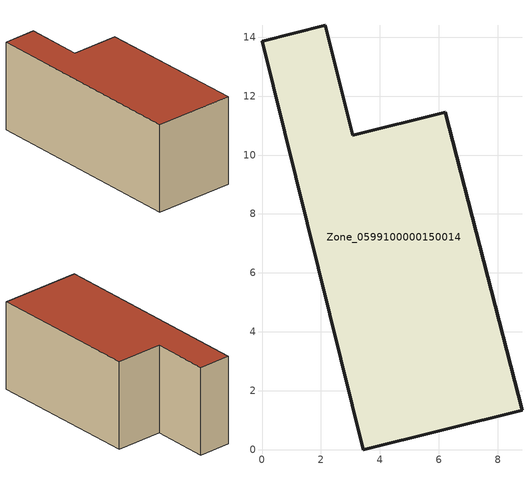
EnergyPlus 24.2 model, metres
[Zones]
Zone_0599100000150014
 floor ground (C_G): 3.43,0 0,13.87 2.15,14.4 3.08,10.67 6.22,11.45 8.82,1.34 z0
 wall outside (C_F): 3.43,0 8.82,1.34 6.22,11.45 3.08,10.67 2.15,14.4 0,13.87 3.43,0 z0:6.05
 roof outside (C_R): 0,13.87 3.43,0 8.82,1.34 6.22,11.45 3.08,10.67 2.15,14.4 z6.05
[BUILDING]
Pand.0599100000150014: North Axis=0; Terrain=City; Loads Convergence Tolerance Value=0.04; Temperature Convergence Tolerance Value=0.4; Solar Distribution=FullExterior; Maximum Number of Warmup Days=25; Minimum Number of Warmup Days=1
[Site:Location]
Rotterdam.The.Hague.AP_ZH_NLD Design_Conditions: Latitude=51.96; Longitude=4.45; Time Zone=1; Elevation=-4.5
[SITE:GROUNDTEMPERATURE:BUILDINGSURFACE]
18, 18, 18, 18, 18, 18, 18, 18, 18, 18, 18, 18
[MATERIAL] Thermal Absorptance=0.9; Solar Absorptance=0.7; Visible Absorptance=0.7
Name | Roughness | Thickness | Conductivity | Density | Specific Heat
G.TI.1975-1991 | MediumSmooth | 0.15 | 0.288461 | 540 | 1210
F.TI.1975-1991 | Rough | 0.3 | 0.230769 | 1920 | 840
R.TI.1975-1991 | MediumRough | 0.2 | 0.153846 | 1500 | 1000
[CONSTRUCTION]
C_G: G.TI.1975-1991
C_F: F.TI.1975-1991
C_R: R.TI.1975-1991
[ZONE]
Zone_0599100000150014: Type=1; Multiplier=1; Ceiling Height=Autocalculate; Volume=Autocalculate; Floor Area=autocalculate; Part of Total Floor Area=Yes
[ZONEINFILTRATION:DESIGNFLOWRATE]
Infil_Zone_0599100000150014: Zone or ZoneList or Space or SpaceList=Zone_0599100000150014; Schedule=AlwaysOn; Design Flow Rate Calculation Method=Flow/Area; Flow Rate per Floor Area=0.003; Constant Term Coefficient=1; Temperature Term Coefficient=0; Velocity Term Coefficient=0; Velocity Squared Term Coefficient=0
[HVACTEMPLATE:ZONE:IDEALLOADSAIRSYSTEM]
Zone_0599100000150014: Maximum Heating Supply Air Temperature=50; Minimum Cooling Supply Air Temperature=13; Maximum Heating Supply Air Humidity Ratio=0.0156; Minimum Cooling Supply Air Humidity Ratio=0.0077; Heating Limit=NoLimit; Cooling Limit=NoLimit; Dehumidification Control Type=ConstantSensibleHeatRatio; Cooling Sensible Heat Ratio=0.7; Dehumidification Setpoint=60; Humidification Control Type=None; Humidification Setpoint=30; Outdoor Air Method=None; Outdoor Air Flow Rate per Person=0.00944; Outdoor Air Flow Rate per Zone Floor Area=0; Outdoor Air Flow Rate per Zone=0; Demand Controlled Ventilation Type=None; Outdoor Air Economizer Type=NoEconomizer; Heat Recovery Type=None; Sensible Heat Recovery Effectiveness=0.7; Latent Heat Recovery Effectiveness=0.65
[ZONECONTROL:THERMOSTAT]
ThermostatControl_Zone_0599100000150014: Zone or ZoneList=Zone_0599100000150014; Control Type Schedule=DualSetpointControlType; Control 1=Thermostat_Zone_0599100000150014; Temperature Difference Between Cutout And Setpoint=0
[THERMOSTATSETPOINT:DUALSETPOINT]
Thermostat_Zone_0599100000150014: Heating Setpoint Temperature Schedule=HeatingSetpoint_Zone_0599100000150014; Cooling Setpoint Temperature Schedule=CoolingSetpoint_Zone_0599100000150014
[SCHEDULE:COMPACT]
HeatingSetpoint_Zone_0599100000150014: Through: 12/31, For: AllDays, Until: 24:00, 21
CoolingSetpoint_Zone_0599100000150014: Through: 12/31, For: AllDays, Until: 24:00, 24
DualSetpointControlType: Through: 12/31, For: AllDays, Until: 24:00, 4
AlwaysOn: Through: 12/31, For: AllDays, Until: 24:00, 1
